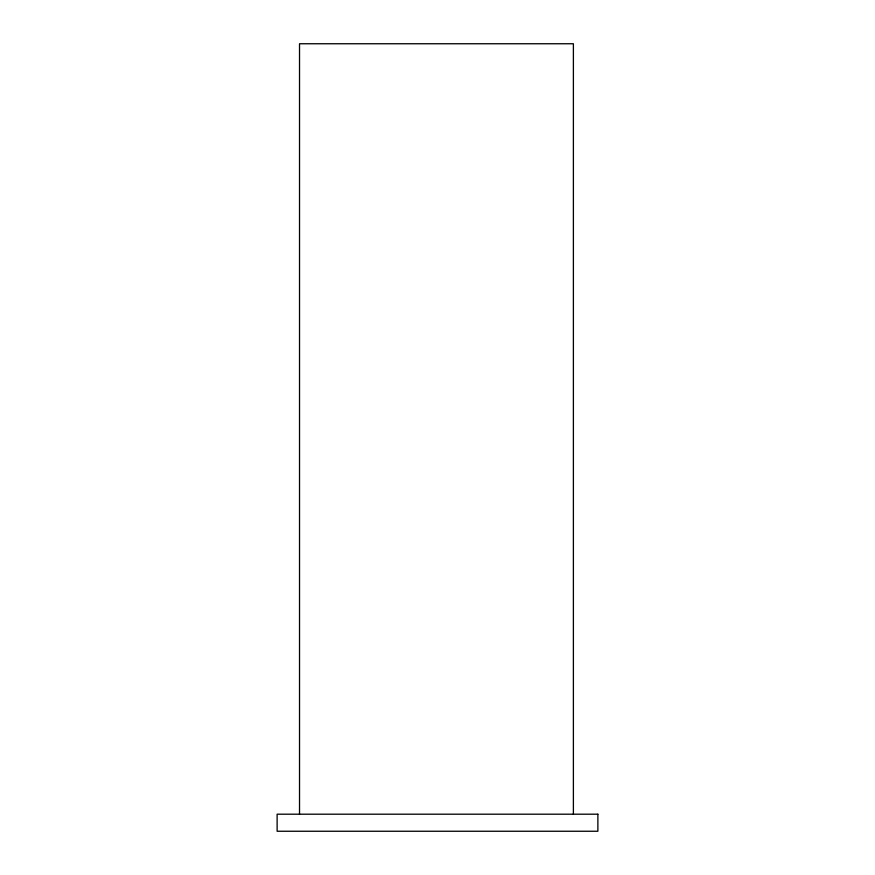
<?xml version="1.0" encoding="UTF-8"?>
<svg xmlns="http://www.w3.org/2000/svg" width="875" height="875" viewBox="0 0 875 875"><rect width="100%" height="100%" fill="white"/><g stroke="black" fill="none" stroke-linecap="round" stroke-linejoin="round"><path stroke-width="1.31" d="M573.388 814.198L573.388 43.75L299.523 43.75L299.523 814.198M597.877 814.198L277.123 814.198L277.123 831.25L597.877 831.25L597.877 814.198"/></g></svg>
